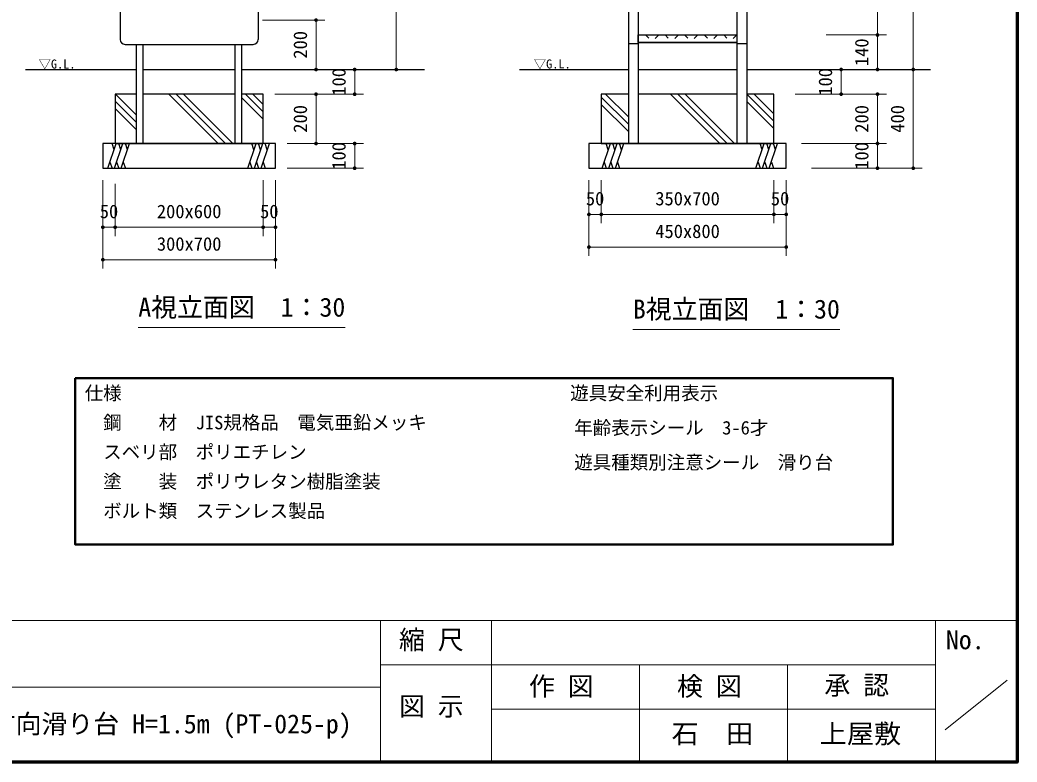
# Model space of a CAD drawing. Units: millimetres at full size, sheet at 1:30, with parts at other scales. Extents: x 450 to 12150, y 450 to 8460.
# Drawn here: x 8107 to 12150, y 450 to 3458 of the extents above; entities that cross this region are included whole.
import ezdxf
from ezdxf.enums import TextEntityAlignment as Align

# ---------------------------------------------------------------- set-up
doc = ezdxf.new("R2010")
doc.units = ezdxf.units.MM
doc.header["$LTSCALE"] = 30
for name, color, linetype in [('D-BGD-TXT', 7, 'Continuous'), ('D-DOC\u3000文章(説明、指示、参照事項等)', 7, 'Continuous'), ('D-TTL-TXT\u3000文字列', 7, 'Continuous')]:
    doc.layers.add(name, color=color, linetype=linetype)
for name, color, linetype, lineweight in [('D-STR-DIM\u3000寸法線、寸法値', 7, 'Continuous', 13), ('D-STR-TXT\u3000文字列', 7, 'Continuous', 13), ('D-STR\u3000構造物外形線', 1, 'Continuous', 25), ('D-TTL', 7, 'Continuous', 70), ('D-TTL-FRAM', 7, 'Continuous', 13), ('D-TTL-FRAM\u3000タイトル枠、凡例図枠', 2, 'Continuous', 50), ('D-TTL-TXT', 7, 'Continuous', 13)]:
    doc.layers.add(name, color=color, linetype=linetype, lineweight=lineweight)
doc.styles.add('ＭＳ ゴシック', font='')
doc.styles.get('ＭＳ ゴシック').set_extended_font_data('MS Gothic')

# ---------------------------------------------------------------- blocks, each defined once
blk = doc.blocks.new('filled_dot')
at = {"color": 0, "linetype": 'Continuous', "lineweight": -2, "const_width": 1.25}
blk.add_lwpolyline([(-0.625, 0, 1), (0.625, 0, 1)], format="xyb", close=True, dxfattribs=at)

msp = doc.modelspace()

# ---------------------------------------------------------------- linework, layer by layer
at = {"layer": 'D-STR-DIM\u3000寸法線、寸法値'}
for p, q in [((9632.82, 3256.73), (9632.82, 4756.73)), ((11584.09, 4756.73), (11584.09, 3396.73)), ((11729.09, 3256.73), (11729.09, 4756.73)), ((9090.99, 3456.95), (9343.57, 3456.95)), ((9307.57, 3256.73), (9307.57, 3456.95)), ((11375.61, 3396.73), (11620.09, 3396.73)), ((11375.61, 3396.73), (11620.09, 3396.73)), ((11584.09, 3396.73), (11584.09, 3256.73)), ((9140.99, 3256.73), (9500.1, 3256.73)), ((9140.99, 3256.73), (9343.57, 3256.73)), ((9140.99, 3256.73), (9668.82, 3256.73)), ((9464.1, 3156.73), (9464.1, 3256.73)), ((11385.69, 3256.73), (11620.09, 3256.73)), ((11385.69, 3256.73), (11472.73, 3256.73)), ((11433.39, 3256.73), (11765.09, 3256.73)), ((11433.39, 3256.73), (11765.09, 3256.73)), ((11436.73, 3256.73), (11436.73, 3156.73)), ((11729.09, 2856.73), (11729.09, 3256.73)), ((9140.99, 3156.73), (9343.57, 3156.73)), ((9140.99, 3156.73), (9500.1, 3156.73)), ((9307.57, 2956.73), (9307.57, 3156.73)), ((11249.71, 3156.73), (11472.73, 3156.73)), ((11249.71, 3156.73), (11620.09, 3156.73)), ((11584.09, 3156.73), (11584.09, 2956.73)), ((9190.99, 2956.73), (9500.1, 2956.73)), ((9190.99, 2956.73), (9343.57, 2956.73)), ((9464.1, 2856.73), (9464.1, 2956.73)), ((11275.61, 2956.73), (11620.09, 2956.73)), ((11275.61, 2956.73), (11620.09, 2956.73)), ((11584.09, 2956.73), (11584.09, 2856.73)), ((9190.99, 2856.73), (9500.1, 2856.73)), ((11316.04, 2856.73), (11620.09, 2856.73)), ((11316.04, 2856.73), (11765.09, 2856.73)), ((8442.99, 2808.73), (8442.99, 2581.48)), ((8442.99, 2808.73), (8442.99, 2449.84)), ((8492.99, 2793.13), (8492.99, 2581.48)), ((8492.99, 2793.13), (8492.99, 2581.48)), ((9092.99, 2808.73), (9092.99, 2581.48)), ((9092.99, 2808.73), (9092.99, 2581.48)), ((9142.99, 2808.73), (9142.99, 2581.48)), ((9142.99, 2808.73), (9142.99, 2449.84)), ((10414.01, 2808.73), (10414.01, 2633.48)), ((10414.01, 2808.73), (10414.01, 2501.09)), ((10464.01, 2808.73), (10464.01, 2633.48)), ((10464.01, 2808.73), (10464.01, 2633.48)), ((11164.01, 2808.73), (11164.01, 2633.48)), ((11164.01, 2808.73), (11164.01, 2633.48)), ((11214.01, 2808.73), (11214.01, 2633.48)), ((11214.01, 2808.73), (11214.01, 2501.09)), ((10414.01, 2669.48), (10464.01, 2669.48)), ((10464.01, 2669.48), (11164.01, 2669.48)), ((11164.01, 2669.48), (11214.01, 2669.48)), ((8442.99, 2617.48), (8492.99, 2617.48)), ((8492.99, 2617.48), (9092.99, 2617.48)), ((9092.99, 2617.48), (9142.99, 2617.48)), ((10414.01, 2537.09), (11214.01, 2537.09)), ((8442.99, 2485.84), (9142.99, 2485.84))]:
    msp.add_line(p, q, dxfattribs=at)
at = {"layer": 'D-STR-TXT\u3000文字列'}
for p, q in [((8586.16, 2210.89), (9426.16, 2210.89)), ((10591.61, 2203.2), (11431.61, 2203.2))]:
    msp.add_line(p, q, dxfattribs=at)
at = {"layer": 'D-STR\u3000構造物外形線'}
for p, q in [((10574.01, 4753.53), (10574.01, 2956.73)), ((10614.01, 4756.73), (10614.01, 2956.73)), ((11014.01, 4756.73), (11014.01, 2956.73)), ((11054.01, 4753.53), (11054.01, 2956.73)), ((8512.99, 3489.84), (8512.99, 3378.73)), ((9072.99, 3489.84), (9072.99, 3378.73)), ((10614.01, 3396.73), (11014.01, 3396.73)), ((10614.01, 3393.33), (10616.96, 3396.28)), ((10643.63, 3396.73), (10656.56, 3383.81)), ((10682.72, 3382.84), (10696.16, 3396.28)), ((10722.83, 3396.73), (10735.75, 3383.81)), ((10761.92, 3382.84), (10775.35, 3396.28)), ((10802.03, 3396.73), (10814.95, 3383.81)), ((10841.11, 3382.84), (10854.55, 3396.28)), ((10881.22, 3396.73), (10894.15, 3383.81)), ((10920.31, 3382.84), (10933.74, 3396.28)), ((10960.42, 3396.73), (10973.34, 3383.81)), ((10999.5, 3382.84), (11012.94, 3396.28)), ((8532.99, 3358.73), (9052.99, 3358.73)), ((8579.39, 2956.73), (8579.39, 3358.73)), ((8606.59, 2956.73), (8606.59, 3358.73)), ((8979.39, 2956.73), (8979.39, 3358.73)), ((9006.59, 2956.73), (9006.59, 3358.73)), ((10574.01, 3362.62), (10614.01, 3362.62)), ((10614.01, 3366.73), (11014.01, 3366.73)), ((11014.01, 3362.62), (11054.01, 3362.62)), ((8129.95, 3256.73), (8579.39, 3256.73)), ((8606.59, 3256.73), (8979.39, 3256.73)), ((9006.59, 3256.73), (9746.97, 3256.73)), ((10132.97, 3256.73), (10574.01, 3256.73)), ((10614.01, 3256.73), (11014.01, 3256.73)), ((11054.01, 3256.73), (11798.97, 3256.73)), ((8494.15, 3156.73), (8579.39, 3071.49)), ((8979.39, 3156.73), (8606.59, 3156.73)), ((8710.75, 3156.73), (8910.75, 2956.73)), ((8740.45, 3156.73), (8940.45, 2956.73)), ((8770.15, 3156.73), (8970.15, 2956.73)), ((9021.45, 3156.73), (9092.99, 3085.19)), ((9051.15, 3156.73), (9092.99, 3114.89)), ((10481.84, 3156.73), (10574.01, 3064.57)), ((11014.01, 3156.73), (10614.01, 3156.73)), ((10639.01, 3156.73), (10614.01, 3156.73)), ((10744.44, 3156.73), (10944.44, 2956.73)), ((10774.14, 3156.73), (10974.14, 2956.73)), ((10803.84, 3156.73), (11003.84, 2956.73)), ((11054.01, 3156.87), (11164.01, 3046.87)), ((11079.01, 3156.73), (11054.01, 3156.73)), ((11083.84, 3156.73), (11164.01, 3076.57)), ((8492.99, 3128.19), (8579.39, 3041.79)), ((9006.59, 3141.89), (9092.99, 3055.49)), ((10464.01, 3144.87), (10574.01, 3034.87)), ((10464.01, 3115.17), (10574.01, 3005.17)), ((11054.01, 3127.17), (11164.01, 3017.17)), ((8492.99, 3098.49), (8579.39, 3012.09)), ((8463.49, 2856.69), (8497.2, 2956.69)), ((8488.73, 2931.59), (8480.27, 2956.69)), ((8490.46, 2856.69), (8524.17, 2956.69)), ((8515.71, 2931.59), (8507.24, 2956.69)), ((8517.43, 2856.69), (8551.14, 2956.69)), ((8542.68, 2931.59), (8534.22, 2956.69)), ((9030.49, 2856.69), (9064.2, 2956.69)), ((9055.73, 2931.59), (9047.27, 2956.69)), ((9057.46, 2856.69), (9091.17, 2956.69)), ((9082.71, 2931.59), (9074.24, 2956.69)), ((9084.43, 2856.69), (9118.14, 2956.69)), ((9109.68, 2931.59), (9101.22, 2956.69)), ((10467.35, 2856.69), (10501.06, 2956.69)), ((10492.6, 2931.59), (10484.13, 2956.69)), ((10494.32, 2856.69), (10528.03, 2956.69)), ((10519.57, 2931.59), (10511.11, 2956.69)), ((10521.3, 2856.69), (10555.01, 2956.69)), ((10546.54, 2931.59), (10538.08, 2956.69)), ((11091.35, 2856.69), (11125.06, 2956.69)), ((11116.6, 2931.59), (11108.13, 2956.69)), ((11118.32, 2856.69), (11152.03, 2956.69)), ((11143.57, 2931.59), (11135.11, 2956.69)), ((11145.3, 2856.69), (11179.01, 2956.69)), ((11170.54, 2931.59), (11162.08, 2956.69)), ((8471.95, 2881.8), (8480.41, 2856.69)), ((8498.92, 2881.8), (8507.39, 2856.69)), ((8525.9, 2881.8), (8534.36, 2856.69)), ((9038.95, 2881.8), (9047.41, 2856.69)), ((9065.92, 2881.8), (9074.39, 2856.69)), ((9092.9, 2881.8), (9101.36, 2856.69)), ((10475.81, 2881.8), (10484.27, 2856.69)), ((10502.79, 2881.8), (10511.25, 2856.69)), ((10529.76, 2881.8), (10538.22, 2856.69)), ((11099.81, 2881.8), (11108.27, 2856.69)), ((11126.79, 2881.8), (11135.25, 2856.69)), ((11153.76, 2881.8), (11162.22, 2856.69))]:
    msp.add_line(p, q, dxfattribs=at)
for points in [[(10614.01, 3396.73), (11014.01, 3396.73), (11014.01, 3366.73), (10614.01, 3366.73)], [(8442.99, 2856.73), (9142.99, 2856.73), (9142.99, 2956.73), (8442.99, 2956.73)], [(10414.01, 2856.73), (11214.01, 2856.73), (11214.01, 2956.73), (10414.01, 2956.73)]]:
    msp.add_lwpolyline(points, close=True, dxfattribs=at)
for points in [[(8579.39, 3156.73), (8492.99, 3156.73), (8492.99, 2956.73), (9092.99, 2956.73), (9092.99, 3156.73), (9006.59, 3156.73)], [(10574.01, 3156.73), (10464.01, 3156.73), (10464.01, 2956.73), (11164.01, 2956.73), (11164.01, 3156.73), (11054.01, 3156.73)]]:
    msp.add_lwpolyline(points, dxfattribs=at)
for centre, start, end in [((8532.99, 3378.73), 180, 270), ((9052.99, 3378.73), 270, 0)]:
    msp.add_arc(centre, 20, start, end, dxfattribs=at)
at = {"layer": 'D-TTL'}
msp.add_lwpolyline([(450, 450), (450, 8460), (12150, 8460), (12150, 450)], close=True, dxfattribs=at)
at = {"layer": 'D-TTL-FRAM'}
for p, q in [((450, 1023.66), (12150, 1023.66)), ((9568.84, 1023.66), (9568.84, 450)), ((10018.84, 1023.66), (10018.84, 450)), ((11818.84, 1023.66), (11818.84, 450)), ((10018.84, 843.66), (9568.84, 843.66)), ((10018.84, 843.66), (11818.84, 843.66)), ((10618.84, 450), (10618.84, 843.66)), ((11218.84, 843.66), (11218.84, 450)), ((11857.99, 580.41), (12109.99, 782.01)), ((9568.84, 753.66), (7018.84, 753.66)), ((11818.84, 663.66), (10018.84, 663.66))]:
    msp.add_line(p, q, dxfattribs=at)
at = {"layer": 'D-TTL-FRAM\u3000タイトル枠、凡例図枠'}
msp.add_lwpolyline([(8330.85, 2006.3), (11646.36, 2006.3), (11646.36, 1331.58), (8330.85, 1331.58)], close=True, dxfattribs=at)

# ---------------------------------------------------------------- block references
at = {"layer": 'D-STR-DIM\u3000寸法線、寸法値', "xscale": 6, "yscale": 6}
for p, rotation in [((9307.57, 3456.95), 270), ((11584.09, 3396.73), 90), ((11584.09, 3396.73), 270), ((9307.57, 3256.73), 90), ((9464.1, 3256.73), 270), ((9632.82, 3256.73), 90), ((11436.73, 3256.73), 270), ((11584.09, 3256.73), 90), ((11729.09, 3256.73), 270), ((11729.09, 3256.73), 90), ((9307.57, 3156.73), 270), ((9464.1, 3156.73), 90), ((11436.73, 3156.73), 90), ((11584.09, 3156.73), 270), ((9307.57, 2956.73), 90), ((9464.1, 2956.73), 270), ((11584.09, 2956.73), 90), ((11584.09, 2956.73), 270), ((9464.1, 2856.73), 90), ((11584.09, 2856.73), 90), ((11729.09, 2856.73), 90), ((10464.01, 2669.48), 180), ((11164.01, 2669.48), 180), ((11214.01, 2669.48), 180), ((8492.99, 2617.48), 180), ((9092.99, 2617.48), 180), ((9142.99, 2617.48), 180), ((11214.01, 2537.09), 180), ((9142.99, 2485.84), 180)]:
    msp.add_blockref('filled_dot', p, dxfattribs=dict(at, rotation=rotation))
for p in [(10414.01, 2669.48), (10464.01, 2669.48), (11164.01, 2669.48), (8442.99, 2617.48), (8492.99, 2617.48), (9092.99, 2617.48), (10414.01, 2537.09), (8442.99, 2485.84)]:
    msp.add_blockref('filled_dot', p, dxfattribs=at)

# ---------------------------------------------------------------- texts
at = {"layer": 'D-BGD-TXT', "style": 'ＭＳ ゴシック', "width": 1.05}
for s, p in [('石\u3000田', (10749.44, 503.18)), ('上屋敷', (11349.44, 503.18))]:
    msp.add_text(s, height=76.98, dxfattribs=at).set_placement(p, align=Align.BOTTOM_LEFT)
at = {"layer": 'D-DOC\u3000文章(説明、指示、参照事項等)', "style": 'ＭＳ ゴシック'}
for s, p in [('遊具安全利用表示', (10338.01, 1972.91)), ('仕様', (8369.35, 1972.91)), ('\u3000鋼\u3000\u3000材\u3000JIS規格品\u3000電気亜鉛メッキ', (8369.35, 1853.56)), ('  年齢表示シール  3-6才', (10279.59, 1832.51)), ('\u3000スベリ部\u3000ポリエチレン', (8369.35, 1734.21)), ('  遊具種類別注意シール  滑り台', (10279.59, 1692.11)), ('\u3000塗\u3000\u3000装\u3000ポリウレタン樹脂塗装', (8369.35, 1614.85)), ('\u3000ボルト類\u3000ステンレス製品', (8369.35, 1495.5))]:
    msp.add_text(s, height=54.99, dxfattribs=at).set_placement(p, align=Align.TOP_LEFT)
at = {"layer": 'D-STR-DIM\u3000寸法線、寸法値', "style": 'ＭＳ ゴシック'}
for s, p in [('200', (9243.43, 3356.84)), ('140', (11519.96, 3326.73)), ('100', (9399.96, 3206.73)), ('100', (11372.6, 3206.73)), ('200', (9243.43, 3056.73)), ('200', (11519.96, 3056.73)), ('400', (11664.96, 3056.73)), ('100', (9399.96, 2906.73)), ('100', (11519.96, 2906.73))]:
    msp.add_text(s, height=54.99, rotation=90, dxfattribs=at).set_placement(p, align=Align.MIDDLE_CENTER)
for s, p in [('50', (10439.01, 2733.62)), ('350x700', (10814.01, 2733.62)), ('50', (11189.01, 2733.62)), ('50', (8467.99, 2681.62)), ('200x600', (8792.99, 2681.62)), ('50', (9117.99, 2681.62)), ('450x800', (10814.01, 2601.23)), ('300x700', (8792.99, 2549.97))]:
    msp.add_text(s, height=54.99, dxfattribs=at).set_placement(p, align=Align.MIDDLE_CENTER)
at = {"layer": 'D-STR-TXT\u3000文字列', "style": 'ＭＳ ゴシック'}
for s, height, p in [('▽G.L.', 36.66, (8332.24, 3249.77)), ('▽G.L.', 36.66, (10340.03, 3250)), ('A視立面図\u30001：30', 76.98, (9426.16, 2231.89)), ('B視立面図\u30001：30', 76.98, (11431.61, 2224.2))]:
    msp.add_text(s, height=height, dxfattribs=at).set_placement(p, align=Align.BOTTOM_RIGHT)
at = {"layer": 'D-TTL-TXT', "style": 'ＭＳ ゴシック'}
for s, p in [('縮 尺', (9643.7, 883.97)), ('No.', (11861.45, 883.97)), ('作 図', (10170.93, 695.67)), ('検 図', (10771.35, 695.67)), ('承 認', (11368.7, 700.17)), ('図 示', (9643.7, 614.62))]:
    msp.add_text(s, height=76.98, dxfattribs=at).set_placement(p, align=Align.BOTTOM_LEFT)
at = {"layer": 'D-TTL-TXT\u3000文字列', "style": 'ＭＳ ゴシック'}
msp.add_text('一方向滑り台 H=1.5m (PT-025-p)', height=76.98, dxfattribs=at).set_placement((7879.4, 543.18), align=Align.BOTTOM_LEFT)

doc.saveas('drawing.dxf')
